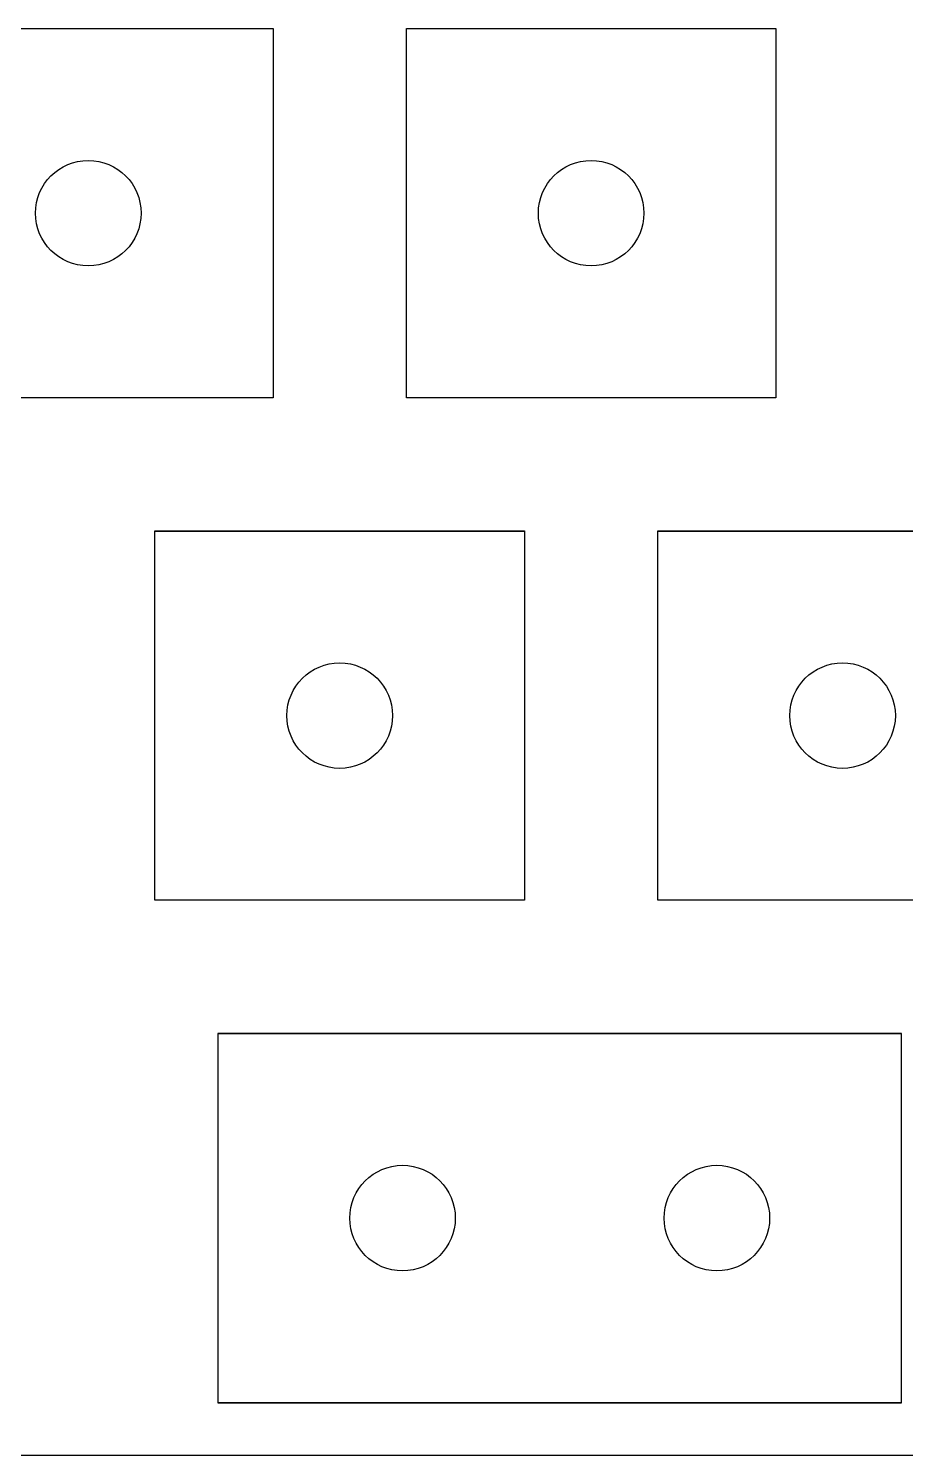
# Model space of a CAD drawing. Extents: x 0 to 295, y 0 to 113.
# Drawn here: x 126.3 to 159.5, y 10 to 64.1 of the extents above; entities that cross this region are included whole.
import ezdxf

# ---------------------------------------------------------------- set-up
doc = ezdxf.new("R2010")
doc.units = 0
doc.header["$MEASUREMENT"] = 0

msp = doc.modelspace()

# ---------------------------------------------------------------- linework, layer by layer
at = {"color": 0}
for p, q in [((121.588, 64.15), (135.588, 64.15)), ((121.588, 64.15), (135.587, 64.15)), ((135.587, 64.15), (135.587, 50.15)), ((135.588, 64.15), (135.588, 50.15)), ((140.638, 64.15), (154.638, 64.15)), ((140.638, 50.15), (140.638, 64.15)), ((140.638, 64.15), (154.637, 64.15)), ((140.638, 50.15), (140.638, 64.15)), ((154.637, 64.15), (154.637, 50.15)), ((154.638, 64.15), (154.638, 50.15)), ((135.588, 50.15), (121.588, 50.15)), ((135.587, 50.15), (121.588, 50.15)), ((154.638, 50.15), (140.638, 50.15)), ((154.637, 50.15), (140.638, 50.15)), ((131.113, 45.1), (145.113, 45.1)), ((131.113, 31.1), (131.113, 45.1)), ((131.113, 45.099), (145.112, 45.099)), ((131.113, 31.1), (131.113, 45.099)), ((145.112, 45.099), (145.112, 31.1)), ((145.113, 45.1), (145.113, 31.1)), ((150.163, 45.1), (164.163, 45.1)), ((150.163, 31.1), (150.163, 45.1)), ((150.163, 45.099), (164.162, 45.099)), ((150.163, 31.1), (150.163, 45.099)), ((145.113, 31.1), (131.113, 31.1)), ((145.112, 31.1), (131.113, 31.1)), ((164.163, 31.1), (150.163, 31.1)), ((164.162, 31.1), (150.163, 31.1)), ((133.493, 26.05), (133.493, 16.749)), ((159.4, 26.05), (133.493, 26.05)), ((133.493, 26.049), (147.492, 26.049)), ((145.4, 26.049), (159.4, 26.049)), ((159.4, 16.749), (159.4, 26.05)), ((133.493, 16.749), (133.493, 12.05)), ((159.4, 12.05), (159.4, 16.749)), ((133.493, 12.05), (159.4, 12.05)), ((147.492, 12.05), (133.493, 12.05)), ((159.4, 12.05), (145.4, 12.05))]:
    msp.add_line(p, q, dxfattribs=at)
at = {"linetype": 'Continuous'}
msp.add_line((292.75, 10.05), (12.05, 10.05), dxfattribs=at)
for centre in [(128.587, 57.15), (147.637, 57.15), (138.112, 38.1), (157.162, 38.1), (140.492, 19.05), (152.4, 19.05)]:
    msp.add_circle(centre, 2, dxfattribs=at)

doc.saveas('drawing.dxf')
